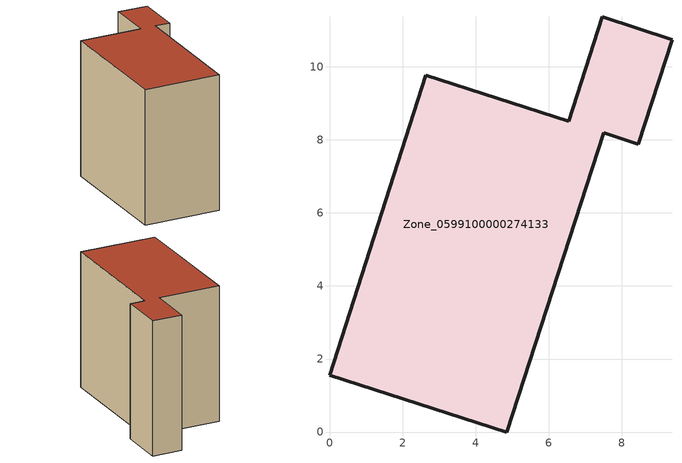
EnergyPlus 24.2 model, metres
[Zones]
Zone_0599100000274133
 floor ground (C_G): 7.46,11.36 9.37,10.73 8.45,7.88 7.5,8.19 4.85,0 0,1.56 2.63,9.76 6.54,8.5 z0
 wall outside (C_F): 0,1.56 4.85,0 7.5,8.19 8.45,7.88 9.37,10.73 7.46,11.36 6.54,8.5 2.63,9.76 0,1.56 z0:8.99
 roof outside (C_R): 7.46,11.36 6.54,8.5 2.63,9.76 0,1.56 4.85,0 7.5,8.19 8.45,7.88 9.37,10.73 z8.99
[BUILDING]
Pand.0599100000274133: North Axis=0; Terrain=City; Loads Convergence Tolerance Value=0.04; Temperature Convergence Tolerance Value=0.4; Solar Distribution=FullExterior; Maximum Number of Warmup Days=25; Minimum Number of Warmup Days=1
[Site:Location]
Rotterdam.The.Hague.AP_ZH_NLD Design_Conditions: Latitude=51.96; Longitude=4.45; Time Zone=1; Elevation=-4.5
[SITE:GROUNDTEMPERATURE:BUILDINGSURFACE]
18, 18, 18, 18, 18, 18, 18, 18, 18, 18, 18, 18
[MATERIAL] Thermal Absorptance=0.9; Solar Absorptance=0.7; Visible Absorptance=0.7
Name | Roughness | Thickness | Conductivity | Density | Specific Heat
G.TI.1975-1991 | MediumSmooth | 0.15 | 0.288461 | 540 | 1210
F.TI.1975-1991 | Rough | 0.3 | 0.230769 | 1920 | 840
R.TI.1975-1991 | MediumRough | 0.2 | 0.153846 | 1500 | 1000
[CONSTRUCTION]
C_G: G.TI.1975-1991
C_F: F.TI.1975-1991
C_R: R.TI.1975-1991
[ZONE]
Zone_0599100000274133: Type=1; Multiplier=1; Ceiling Height=Autocalculate; Volume=Autocalculate; Floor Area=autocalculate; Part of Total Floor Area=Yes
[ZONEINFILTRATION:DESIGNFLOWRATE]
Infil_Zone_0599100000274133: Zone or ZoneList or Space or SpaceList=Zone_0599100000274133; Schedule=AlwaysOn; Design Flow Rate Calculation Method=Flow/Area; Flow Rate per Floor Area=0.003; Constant Term Coefficient=1; Temperature Term Coefficient=0; Velocity Term Coefficient=0; Velocity Squared Term Coefficient=0
[HVACTEMPLATE:ZONE:IDEALLOADSAIRSYSTEM]
Zone_0599100000274133: Maximum Heating Supply Air Temperature=50; Minimum Cooling Supply Air Temperature=13; Maximum Heating Supply Air Humidity Ratio=0.0156; Minimum Cooling Supply Air Humidity Ratio=0.0077; Heating Limit=NoLimit; Cooling Limit=NoLimit; Dehumidification Control Type=ConstantSensibleHeatRatio; Cooling Sensible Heat Ratio=0.7; Dehumidification Setpoint=60; Humidification Control Type=None; Humidification Setpoint=30; Outdoor Air Method=None; Outdoor Air Flow Rate per Person=0.00944; Outdoor Air Flow Rate per Zone Floor Area=0; Outdoor Air Flow Rate per Zone=0; Demand Controlled Ventilation Type=None; Outdoor Air Economizer Type=NoEconomizer; Heat Recovery Type=None; Sensible Heat Recovery Effectiveness=0.7; Latent Heat Recovery Effectiveness=0.65
[ZONECONTROL:THERMOSTAT]
ThermostatControl_Zone_0599100000274133: Zone or ZoneList=Zone_0599100000274133; Control Type Schedule=DualSetpointControlType; Control 1=Thermostat_Zone_0599100000274133; Temperature Difference Between Cutout And Setpoint=0
[THERMOSTATSETPOINT:DUALSETPOINT]
Thermostat_Zone_0599100000274133: Heating Setpoint Temperature Schedule=HeatingSetpoint_Zone_0599100000274133; Cooling Setpoint Temperature Schedule=CoolingSetpoint_Zone_0599100000274133
[SCHEDULE:COMPACT]
HeatingSetpoint_Zone_0599100000274133: Through: 12/31, For: AllDays, Until: 24:00, 21
CoolingSetpoint_Zone_0599100000274133: Through: 12/31, For: AllDays, Until: 24:00, 24
DualSetpointControlType: Through: 12/31, For: AllDays, Until: 24:00, 4
AlwaysOn: Through: 12/31, For: AllDays, Until: 24:00, 1
